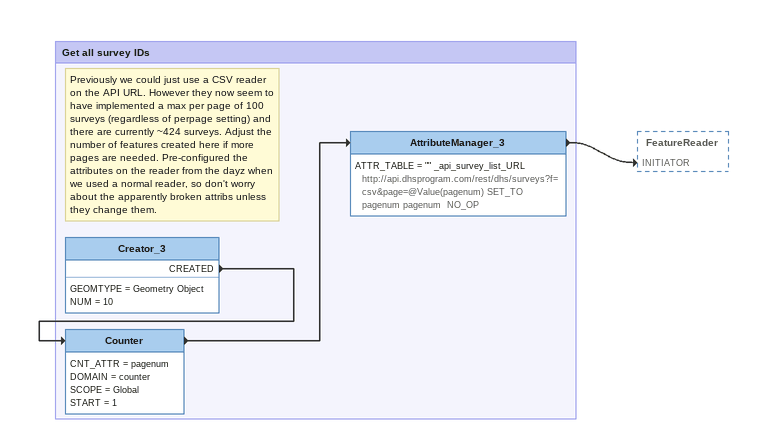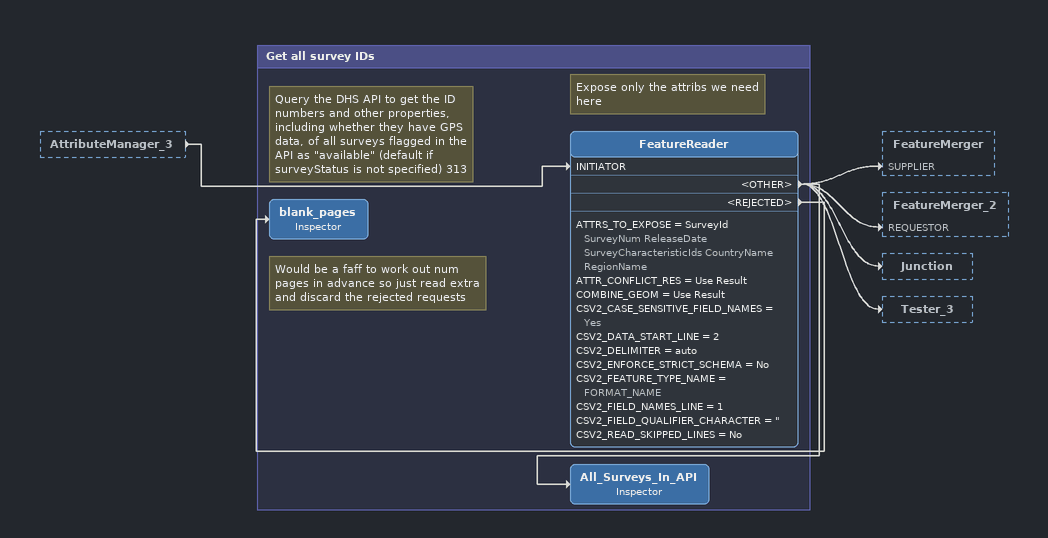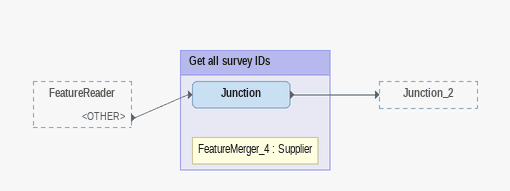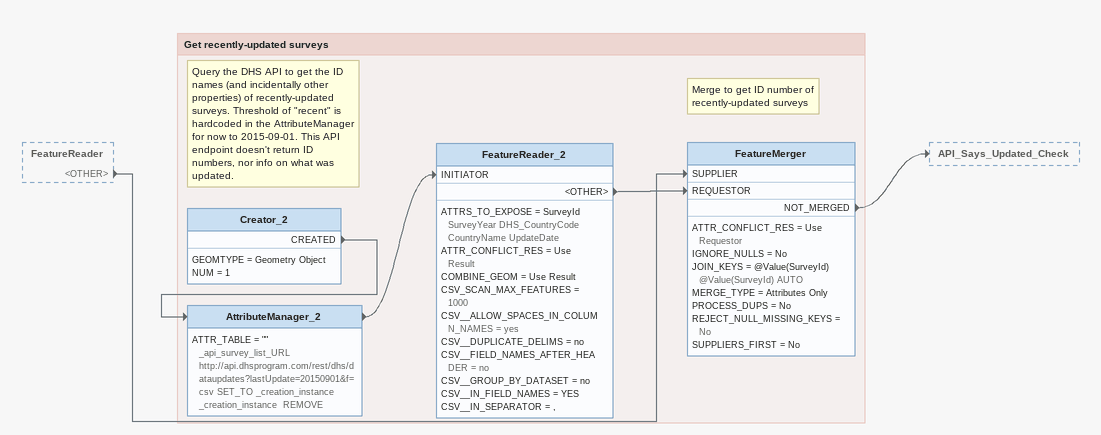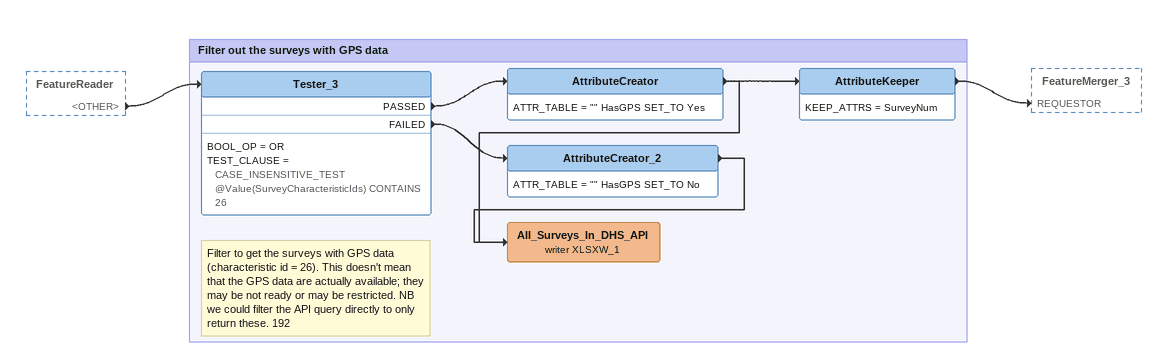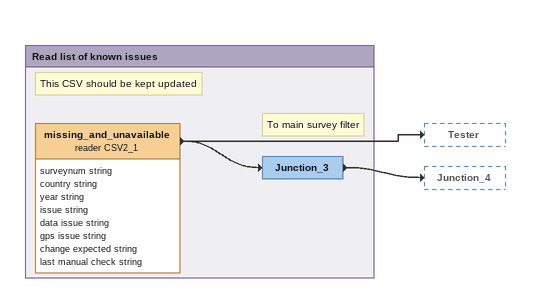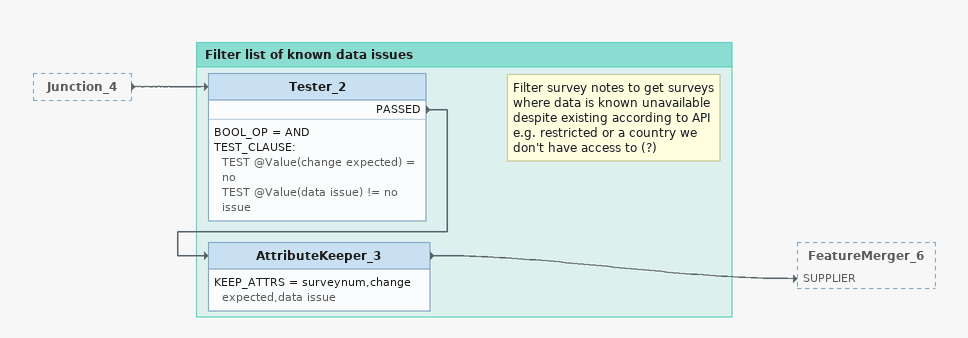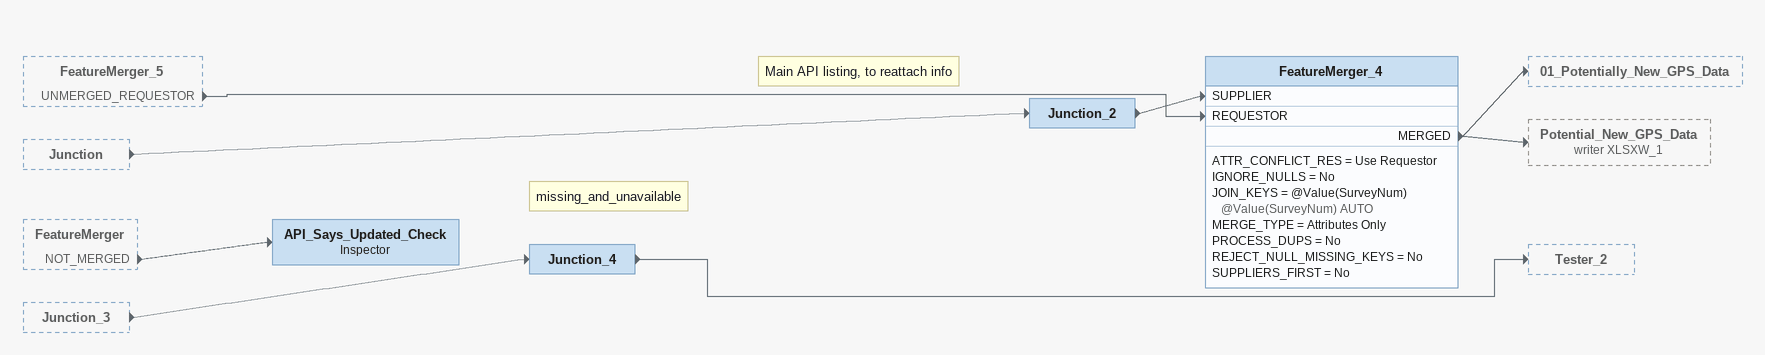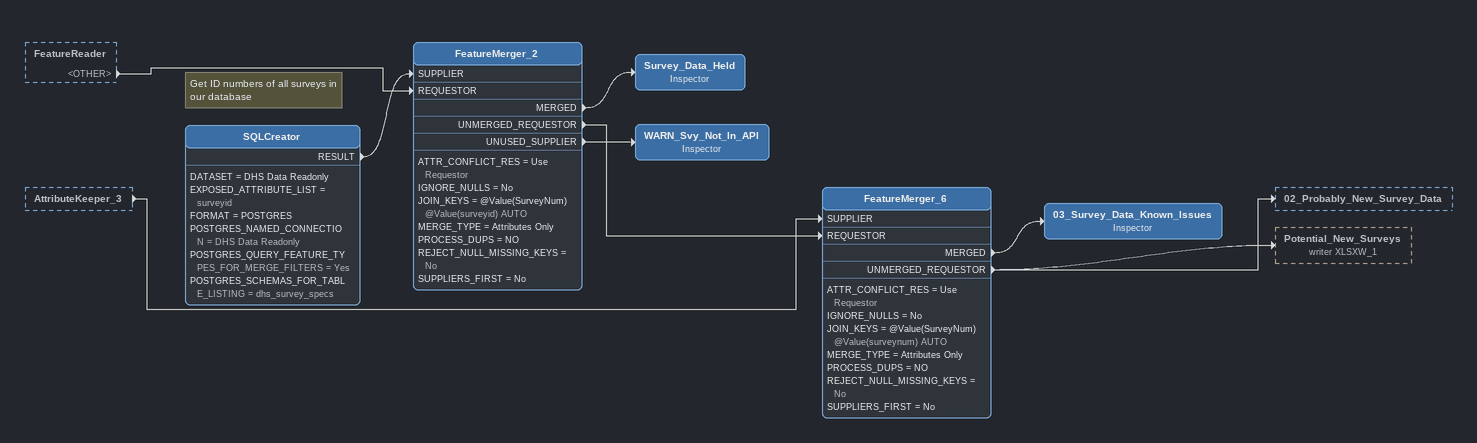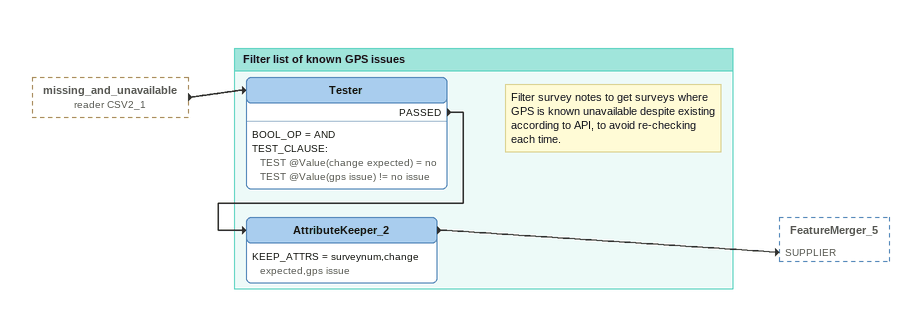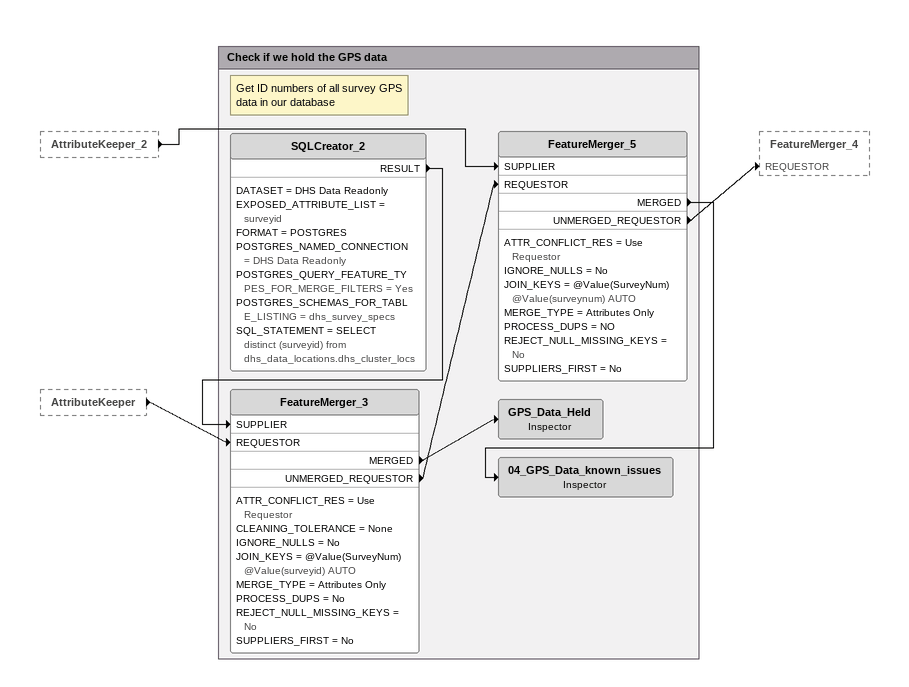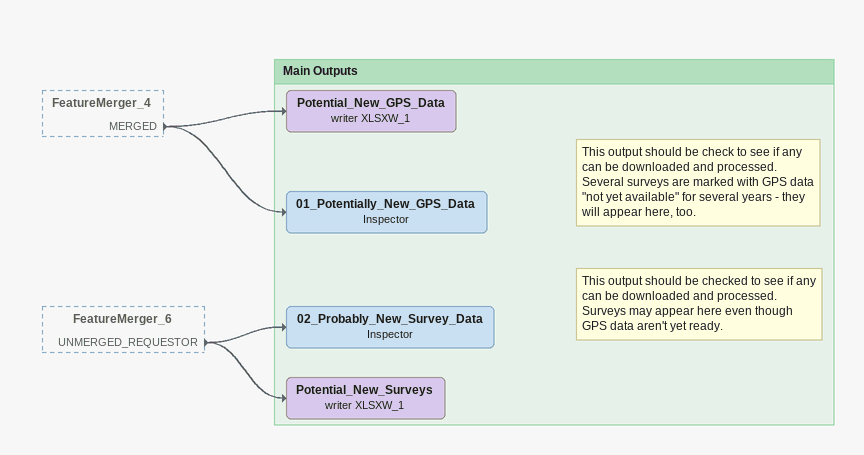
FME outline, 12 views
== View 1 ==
Bookmark: Get all survey IDs
Note: Previously we could just use a CSV reader on the API URL. However they now seem to have implemented a max per page of 100 surveys (regardless of perpage setting) and there are currently ~424 surveys. Adjust the number of features created here if more pages are needed. Pre-configured the attributes on the reader from the dayz when we used a normal reader, so don't worry about the apparently broken attribs unless they change them.
Creator_3
    GEOMTYPE = Geometry Object
    NUM = 10
    CREATED -> Counter
Counter
    CNT_ATTR = pagenum
    DOMAIN = counter
    SCOPE = Global
    START = 1
    -> AttributeManager_3
AttributeManager_3
    ATTR_TABLE = "" _api_survey_list_URL http://api.dhsprogram.com/rest/dhs/surveys?f=csv&page=@Value(pagenum) SET_TO pagenum pagenum  NO_OP
    -> FeatureReader [INITIATOR]

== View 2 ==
AttributeManager_3 [outside]
    -> FeatureReader [INITIATOR]

Bookmark: Get all survey IDs
Note: Expose only the attribs we need here
FeatureReader
    ATTRS_TO_EXPOSE = SurveyId SurveyNum ReleaseDate SurveyCharacteristicIds CountryName RegionName
    ATTR_CONFLICT_RES = Use Result
    COMBINE_GEOM = Use Result
    CSV2_CASE_SENSITIVE_FIELD_NAMES = Yes
    CSV2_DATA_START_LINE = 2
    CSV2_DELIMITER = auto
    CSV2_ENFORCE_STRICT_SCHEMA = No
    CSV2_FEATURE_TYPE_NAME = FORMAT_NAME
    CSV2_FIELD_NAMES_LINE = 1
    CSV2_FIELD_QUALIFIER_CHARACTER = "
    CSV2_READ_SKIPPED_LINES = No
    <OTHER> -> FeatureMerger [SUPPLIER]
    <OTHER> -> All_Surveys_In_API
    <OTHER> -> FeatureMerger_2 [REQUESTOR]
    <OTHER> -> Junction
    <OTHER> -> Tester_3
    <REJECTED> -> blank_pages
All_Surveys_In_API: Inspector
Note: Query the DHS API to get the ID numbers and other properties, including whether they have GPS data, of all surveys flagged in the API as "available" (default if surveyStatus is not specified) 313
Note: Would be a faff to work out num pages in advance so just read extra and discard the rejected requests
blank_pages: Inspector

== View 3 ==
FeatureReader [outside]
    <OTHER> -> Junction

Bookmark: Get all survey IDs
Note: FeatureMerger_4 : Supplier
Junction
    -> Junction_2

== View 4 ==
FeatureReader [outside]
    <OTHER> -> FeatureMerger [SUPPLIER]

Bookmark: Get recently-updated surveys
Note: Query the DHS API to get the ID names (and incidentally other properties) of recently-updated surveys. Threshold of "recent" is hardcoded in the AttributeManager for now to 2015-09-01. This API endpoint doesn't return ID numbers, nor info on what was updated.
Creator_2
    GEOMTYPE = Geometry Object
    NUM = 1
    CREATED -> AttributeManager_2
AttributeManager_2
    ATTR_TABLE = "" _api_survey_list_URL http://api.dhsprogram.com/rest/dhs/dataupdates?lastUpdate=20150901&f=csv SET_TO _creation_instance _creation_instance  REMOVE
    -> FeatureReader_2 [INITIATOR]
FeatureReader_2
    ATTRS_TO_EXPOSE = SurveyId SurveyYear DHS_CountryCode CountryName UpdateDate
    ATTR_CONFLICT_RES = Use Result
    COMBINE_GEOM = Use Result
    CSV_SCAN_MAX_FEATURES = 1000
    CSV__ALLOW_SPACES_IN_COLUMN_NAMES = yes
    CSV__DUPLICATE_DELIMS = no
    CSV__FIELD_NAMES_AFTER_HEADER = no
    CSV__GROUP_BY_DATASET = no
    CSV__IN_FIELD_NAMES = YES
    CSV__IN_SEPARATOR = ,
    <OTHER> -> FeatureMerger [REQUESTOR]
Note: Merge to get ID number of recently-updated surveys
FeatureMerger
    ATTR_CONFLICT_RES = Use Requestor
    IGNORE_NULLS = No
    JOIN_KEYS = @Value(SurveyId) @Value(SurveyId) AUTO
    MERGE_TYPE = Attributes Only
    PROCESS_DUPS = No
    REJECT_NULL_MISSING_KEYS = No
    SUPPLIERS_FIRST = No
    NOT_MERGED -> API_Says_Updated_Check

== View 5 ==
FeatureReader [outside]
    <OTHER> -> Tester_3

Bookmark: Filter out the surveys with GPS data
Note: Filter to get the surveys with GPS data (characteristic id = 26). This doesn't mean that the GPS data are actually available; they may be not ready or may be restricted. NB we could filter the API query directly to only return these. 192
Tester_3
    BOOL_OP = OR
    TEST_CLAUSE = CASE_INSENSITIVE_TEST @Value(SurveyCharacteristicIds) CONTAINS 26
    PASSED -> AttributeCreator
    FAILED -> AttributeCreator_2
AttributeCreator
    ATTR_TABLE = "" HasGPS SET_TO Yes
    -> All_Surveys_In_DHS_API (writer XLSXW_1)
    -> AttributeKeeper
AttributeKeeper
    KEEP_ATTRS = SurveyNum
    -> FeatureMerger_3 [REQUESTOR]
AttributeCreator_2
    ATTR_TABLE = "" HasGPS SET_TO No
    -> All_Surveys_In_DHS_API (writer XLSXW_1)
All_Surveys_In_DHS_API (writer XLSXW_1)

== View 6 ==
Bookmark: Read list of known issues
Note: This CSV should be kept updated
missing_and_unavailable (reader CSV2_1)
    attributes: surveynum string, country string, year string, issue string, data issue string, gps issue string, change expected string, last manual check string
    -> Tester
    -> Junction_3
Note: To main survey filter
Junction_3
    -> Junction_4

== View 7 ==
Junction_4 [outside]
    -> Tester_2

Bookmark: Filter list of known data issues
Note: Filter survey notes to get surveys where data is known unavailable despite existing according to API e.g. restricted or a country we don't have access to (?)
Tester_2
    BOOL_OP = AND
    TEST_CLAUSE:
      TEST @Value(change expected) = no
      TEST @Value(data issue) != no issue
    PASSED -> AttributeKeeper_3
AttributeKeeper_3
    KEEP_ATTRS = surveynum,change expected,data issue
    -> FeatureMerger_6 [SUPPLIER]

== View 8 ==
FeatureMerger_5 [outside]
    UNMERGED_REQUESTOR -> FeatureMerger_4 [REQUESTOR]
Junction [outside]
    -> Junction_2
FeatureMerger [outside]
    NOT_MERGED -> API_Says_Updated_Check
Junction_3 [outside]
    -> Junction_4
Note: Main API listing, to reattach info
Junction_2
    -> FeatureMerger_4 [SUPPLIER]
API_Says_Updated_Check: Inspector
Note: missing_and_unavailable
Junction_4
    -> Tester_2
FeatureMerger_4
    ATTR_CONFLICT_RES = Use Requestor
    IGNORE_NULLS = No
    JOIN_KEYS = @Value(SurveyNum) @Value(SurveyNum) AUTO
    MERGE_TYPE = Attributes Only
    PROCESS_DUPS = No
    REJECT_NULL_MISSING_KEYS = No
    SUPPLIERS_FIRST = No
    MERGED -> 01_Potentially_New_GPS_Data
    MERGED -> Potential_New_GPS_Data (writer XLSXW_1)

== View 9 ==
FeatureReader [outside]
    <OTHER> -> FeatureMerger_2 [REQUESTOR]
AttributeKeeper_3 [outside]
    -> FeatureMerger_6 [SUPPLIER]
Note: Get ID numbers of all surveys in our database
SQLCreator
    DATASET = DHS Data Readonly
    EXPOSED_ATTRIBUTE_LIST = surveyid
    FORMAT = POSTGRES
    POSTGRES_NAMED_CONNECTION = DHS Data Readonly
    POSTGRES_QUERY_FEATURE_TYPES_FOR_MERGE_FILTERS = Yes
    POSTGRES_SCHEMAS_FOR_TABLE_LISTING = dhs_survey_specs
    RESULT -> FeatureMerger_2 [SUPPLIER]
FeatureMerger_2
    ATTR_CONFLICT_RES = Use Requestor
    IGNORE_NULLS = No
    JOIN_KEYS = @Value(SurveyNum) @Value(surveyid) AUTO
    MERGE_TYPE = Attributes Only
    PROCESS_DUPS = NO
    REJECT_NULL_MISSING_KEYS = No
    SUPPLIERS_FIRST = No
    MERGED -> Survey_Data_Held
    UNMERGED_REQUESTOR -> FeatureMerger_6 [REQUESTOR]
    UNUSED_SUPPLIER -> WARN_Svy_Not_In_API
Survey_Data_Held: Inspector
WARN_Svy_Not_In_API: Inspector
FeatureMerger_6
    ATTR_CONFLICT_RES = Use Requestor
    IGNORE_NULLS = No
    JOIN_KEYS = @Value(SurveyNum) @Value(surveynum) AUTO
    MERGE_TYPE = Attributes Only
    PROCESS_DUPS = NO
    REJECT_NULL_MISSING_KEYS = No
    SUPPLIERS_FIRST = No
    MERGED -> 03_Survey_Data_Known_Issues
    UNMERGED_REQUESTOR -> 02_Probably_New_Survey_Data
    UNMERGED_REQUESTOR -> Potential_New_Surveys (writer XLSXW_1)
03_Survey_Data_Known_Issues: Inspector

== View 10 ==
missing_and_unavailable (reader CSV2_1) [outside]
    -> Tester

Bookmark: Filter list of known GPS issues
Note: Filter survey notes to get surveys where GPS is known unavailable despite existing according to API, to avoid re-checking each time.
Tester
    BOOL_OP = AND
    TEST_CLAUSE:
      TEST @Value(change expected) = no
      TEST @Value(gps issue) != no issue
    PASSED -> AttributeKeeper_2
AttributeKeeper_2
    KEEP_ATTRS = surveynum,change expected,gps issue
    -> FeatureMerger_5 [SUPPLIER]

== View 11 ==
AttributeKeeper_2 [outside]
    -> FeatureMerger_5 [SUPPLIER]
AttributeKeeper [outside]
    -> FeatureMerger_3 [REQUESTOR]

Bookmark: Check if we hold the GPS data
Note: Get ID numbers of all survey GPS data in our database
SQLCreator_2
    DATASET = DHS Data Readonly
    EXPOSED_ATTRIBUTE_LIST = surveyid
    FORMAT = POSTGRES
    POSTGRES_NAMED_CONNECTION = DHS Data Readonly
    POSTGRES_QUERY_FEATURE_TYPES_FOR_MERGE_FILTERS = Yes
    POSTGRES_SCHEMAS_FOR_TABLE_LISTING = dhs_survey_specs
    SQL_STATEMENT = SELECT distinct (surveyid) from dhs_data_locations.dhs_cluster_locs
    RESULT -> FeatureMerger_3 [SUPPLIER]
FeatureMerger_3
    ATTR_CONFLICT_RES = Use Requestor
    CLEANING_TOLERANCE = None
    IGNORE_NULLS = No
    JOIN_KEYS = @Value(SurveyNum) @Value(surveyid) AUTO
    MERGE_TYPE = Attributes Only
    PROCESS_DUPS = No
    REJECT_NULL_MISSING_KEYS = No
    SUPPLIERS_FIRST = No
    MERGED -> GPS_Data_Held
    UNMERGED_REQUESTOR -> FeatureMerger_5 [REQUESTOR]
FeatureMerger_5
    ATTR_CONFLICT_RES = Use Requestor
    IGNORE_NULLS = No
    JOIN_KEYS = @Value(SurveyNum) @Value(surveynum) AUTO
    MERGE_TYPE = Attributes Only
    PROCESS_DUPS = NO
    REJECT_NULL_MISSING_KEYS = No
    SUPPLIERS_FIRST = No
    MERGED -> 04_GPS_Data_known_issues
    UNMERGED_REQUESTOR -> FeatureMerger_4 [REQUESTOR]
04_GPS_Data_known_issues: Inspector
GPS_Data_Held: Inspector

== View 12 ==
FeatureMerger_4 [outside]
    MERGED -> 01_Potentially_New_GPS_Data
    MERGED -> Potential_New_GPS_Data (writer XLSXW_1)
FeatureMerger_6 [outside]
    UNMERGED_REQUESTOR -> 02_Probably_New_Survey_Data
    UNMERGED_REQUESTOR -> Potential_New_Surveys (writer XLSXW_1)

Bookmark: Main Outputs
Note: This output should be checked to see if any can be downloaded and processed. Surveys may appear here even though GPS data aren't yet ready.
02_Probably_New_Survey_Data: Inspector
Potential_New_Surveys (writer XLSXW_1)
Potential_New_GPS_Data (writer XLSXW_1)
Note: This output should be check to see if any can be downloaded and processed. Several surveys are marked with GPS data "not yet available" for several years - they will appear here, too.
01_Potentially_New_GPS_Data: Inspector
